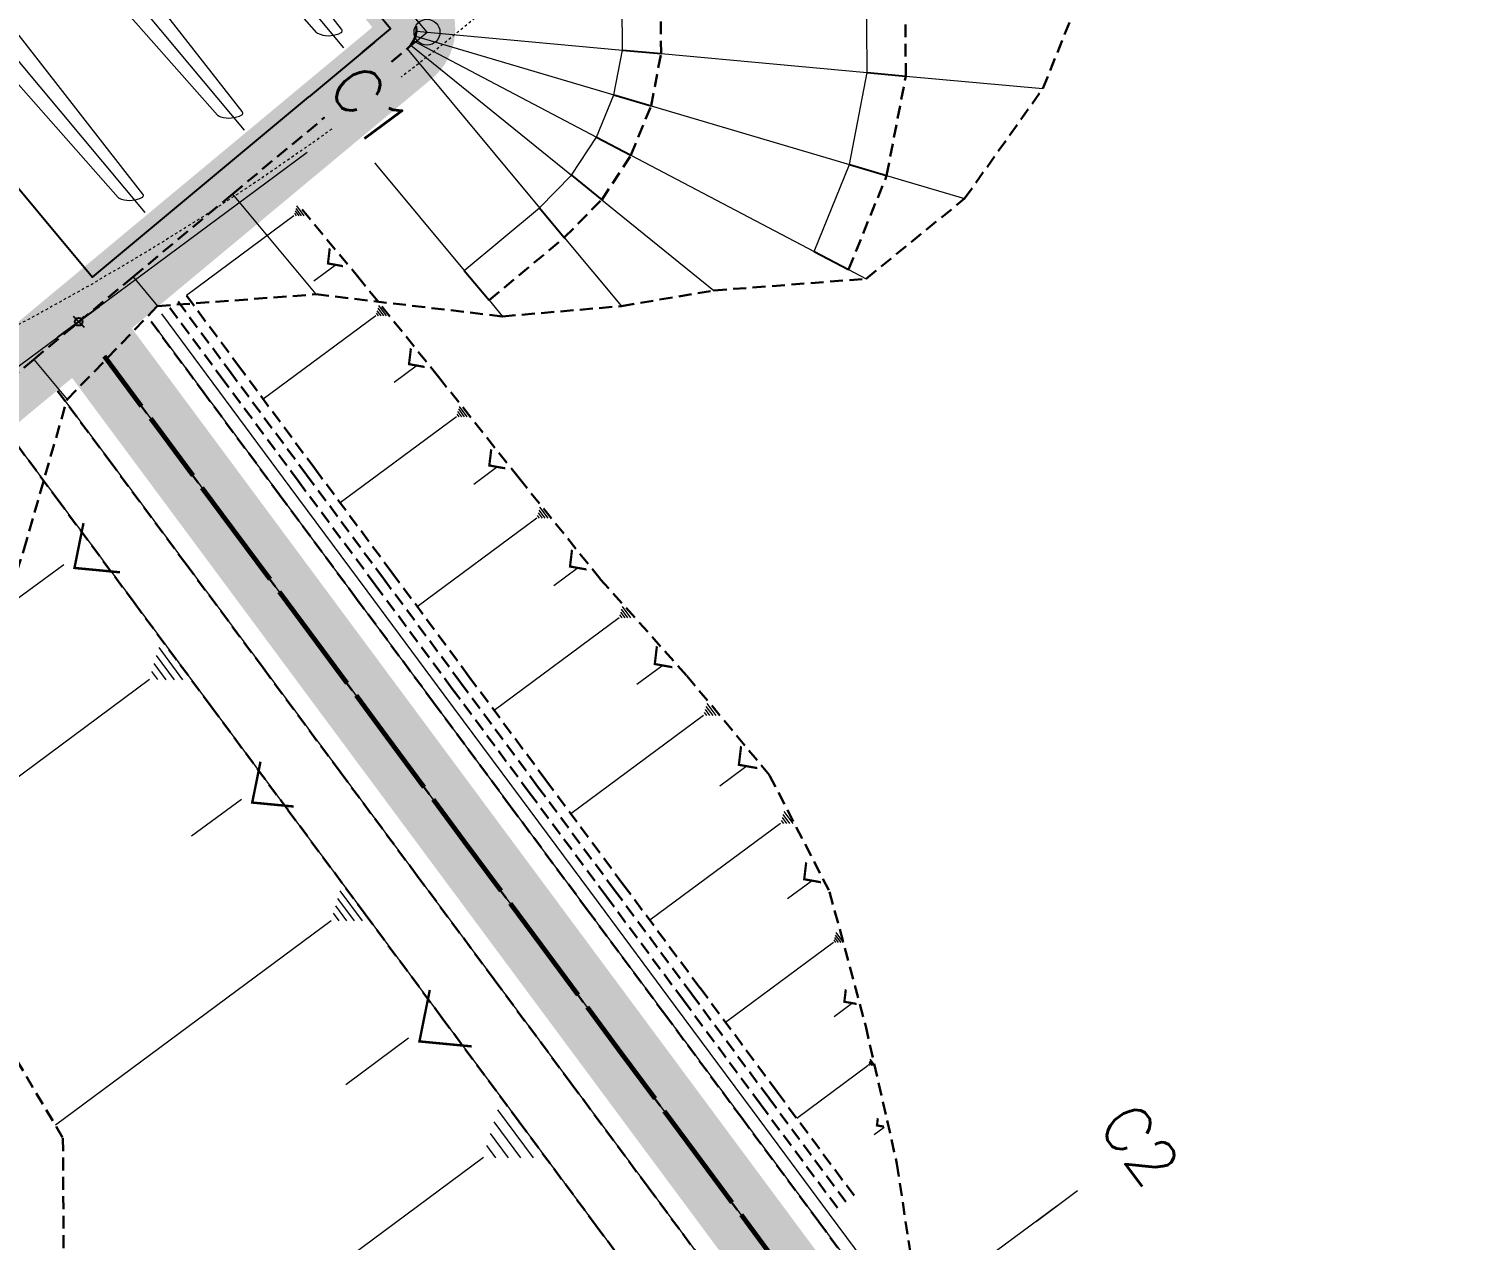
# Model space of a CAD drawing. Header units: metres. Extents: x 544752 to 548977, y 1840603 to 1844608.
# Drawn here: x 546272.9 to 546328.5, y 1843016.8 to 1843063.6 of the extents above; entities that cross this region are included whole.
import ezdxf

# ---------------------------------------------------------------- set-up
doc = ezdxf.new("R2010")
doc.units = ezdxf.units.M
doc.header["$MEASUREMENT"] = 0
for name, pattern in [('ACAD_ISO02W100', [15, 12, -3]), ('Anordnung Grundriss$0$GESTRICHELT', [0.75, 0.5, -0.25]), ('HIDDEN', [0.375, 0.25, -0.125])]:
    doc.linetypes.add(name, pattern=pattern)
doc.layers.add('C-ROAD', color=7, linetype='Continuous')
for name, color, linetype, lineweight in [('C-ROAD-CORR', 5, 'Continuous', 0), ('C-ROAD-LINK', 150, 'Continuous', 0), ('C-ROAD-MARK', 212, 'Continuous', 0), ('C-ROAD-SAMP', 150, 'HIDDEN', 0), ('C-ROAD-SAMP-TEXT', 11, 'Continuous', 0), ('C-ROAD-STAN', 11, 'Continuous', 0), ('C-TOPO-FEAT', 94, 'Continuous', 5), ('Line5', 5, 'Continuous', 13), ('Line7', 7, 'Continuous', 20), ('Đường', 5, 'ACAD_ISO02W100', 5)]:
    doc.layers.add(name, color=color, linetype=linetype, lineweight=lineweight)

# ---------------------------------------------------------------- blocks, each defined once
blk = doc.blocks.new('TB')
at = {"layer": 'Defpoints', "color": 5, "linetype": 'Anordnung Grundriss$0$GESTRICHELT', "lineweight": 5, "ltscale": 0.2}
blk.add_circle((-0.405, 0), 105.728, dxfattribs=at)
blk = doc.blocks.new('STA')
blk.add_circle((0, 0), 0.036)
blk = doc.blocks.new('PI')
h = blk.add_hatch(color=256)
h.dxf.hatch_style = 1
h.paths.add_polyline_path([(0.011, 0, 1), (-0.011, 0, 1)])
at = {"xscale": 0.3048, "yscale": 0.3048, "zscale": 0.3048}
blk.add_blockref('STA', (0, 0), dxfattribs=at)
blk = doc.blocks.new('FREFEWRFERWF')
at = {"layer": 'Line5', "color": 5}
for p, q in [((-1.669, -0.553), (-3.35, 70.468)), ((-12.755, -0.815), (-14.436, 70.206)), ((-7.212, -0.684), (-8.893, 70.337)), ((-14.245, 0.572), (-11.332, 0.641)), ((-8.702, 0.703), (-5.789, 0.772)), ((-3.159, 0.835), (-0.246, 0.904)), ((-3.362, -0.079), (0, 0)), ((-14.448, -0.342), (-11.086, -0.262)), ((-8.905, -0.211), (-5.543, -0.131))]:
    blk.add_line(p, q, dxfattribs=at)
at = {"layer": 'Line5', "color": 5, "flags": 128}
for points in [[(-9.321, 69.218), (-9.265, 69.316), (-9.2, 69.407), (-9.126, 69.491), (-9.043, 69.568), (-8.954, 69.636), (-8.858, 69.695), (-8.756, 69.743), (-8.65, 69.781), (-8.541, 69.809)], [(-8.541, 69.809), (-8.524, 69.811), (-8.507, 69.809), (-8.49, 69.804), (-8.475, 69.796), (-8.461, 69.786), (-8.45, 69.773), (-8.441, 69.758), (-8.435, 69.741), (-8.433, 69.724)], [(-3.778, 69.349), (-3.722, 69.447), (-3.657, 69.538), (-3.583, 69.623), (-3.5, 69.699), (-3.411, 69.767), (-3.315, 69.826), (-3.213, 69.874), (-3.107, 69.913), (-2.998, 69.94)], [(-2.998, 69.94), (-2.981, 69.942), (-2.964, 69.94), (-2.947, 69.935), (-2.932, 69.928), (-2.918, 69.917), (-2.907, 69.904), (-2.898, 69.889), (-2.892, 69.873), (-2.89, 69.855)], [(-2.89, 69.855), (-2.425, 62.1), (-1.997, 54.343), (-1.604, 46.584), (-1.247, 38.824), (-0.926, 31.061), (-0.64, 23.298), (-0.391, 15.533), (-0.178, 7.767), (0, 0)], [(-14.864, 69.087), (-14.808, 69.184), (-14.743, 69.276), (-14.669, 69.36), (-14.586, 69.437), (-14.497, 69.505), (-14.401, 69.563), (-14.299, 69.612), (-14.193, 69.65), (-14.084, 69.678)], [(-14.084, 69.678), (-14.067, 69.679), (-14.05, 69.678), (-14.033, 69.673), (-14.018, 69.665), (-14.004, 69.655), (-13.993, 69.642), (-13.984, 69.627), (-13.978, 69.61), (-13.976, 69.593)], [(-13.976, 69.593), (-13.511, 61.838), (-13.083, 54.081), (-12.69, 46.322), (-12.333, 38.561), (-12.012, 30.799), (-11.726, 23.035), (-11.477, 15.27), (-11.264, 7.505), (-11.086, -0.262)], [(-8.433, 69.724), (-7.968, 61.969), (-7.54, 54.212), (-7.147, 46.453), (-6.79, 38.692), (-6.469, 30.93), (-6.183, 23.167), (-5.934, 15.402), (-5.721, 7.636), (-5.543, -0.131)], [(-3.788, 69.309), (-3.816, 62.714), (-3.866, 56.118), (-3.941, 49.523), (-4.038, 42.928), (-4.159, 36.333), (-4.303, 29.739), (-4.47, 23.145), (-4.66, 16.552), (-4.874, 9.96)], [(-3.788, 69.309), (-3.788, 69.314), (-3.788, 69.318), (-3.787, 69.323), (-3.786, 69.328), (-3.785, 69.332), (-3.784, 69.336), (-3.782, 69.341), (-3.78, 69.345), (-3.778, 69.349)], [(-14.874, 69.047), (-14.902, 62.451), (-14.953, 55.856), (-15.027, 49.26), (-15.124, 42.665), (-15.245, 36.071), (-15.389, 29.476), (-15.556, 22.883), (-15.746, 16.29), (-15.96, 9.697)], [(-14.874, 69.047), (-14.874, 69.052), (-14.874, 69.056), (-14.873, 69.061), (-14.872, 69.065), (-14.871, 69.07), (-14.87, 69.074), (-14.868, 69.078), (-14.866, 69.083), (-14.864, 69.087)], [(-9.331, 69.178), (-9.359, 62.583), (-9.409, 55.987), (-9.484, 49.392), (-9.581, 42.796), (-9.702, 36.202), (-9.846, 29.607), (-10.013, 23.014), (-10.203, 16.421), (-10.417, 9.828)], [(-9.331, 69.178), (-9.331, 69.183), (-9.331, 69.187), (-9.33, 69.192), (-9.329, 69.196), (-9.328, 69.201), (-9.327, 69.205), (-9.325, 69.21), (-9.323, 69.214), (-9.321, 69.218)], [(-10.399, 9.686), (-10.403, 9.701), (-10.407, 9.717), (-10.41, 9.732), (-10.413, 9.748), (-10.415, 9.764), (-10.416, 9.78), (-10.417, 9.796), (-10.417, 9.812), (-10.417, 9.828)], [(-4.856, 9.817), (-4.86, 9.832), (-4.864, 9.848), (-4.867, 9.864), (-4.87, 9.879), (-4.872, 9.895), (-4.873, 9.911), (-4.874, 9.927), (-4.874, 9.944), (-4.874, 9.96)], [(-4.856, 9.817), (-4.515, 8.855), (-4.211, 7.88), (-3.945, 6.895), (-3.716, 5.9), (-3.527, 4.897), (-3.376, 3.888), (-3.264, 2.873), (-3.192, 1.855), (-3.159, 0.835)], [(-4.856, 9.817), (-4.558, 8.742), (-4.292, 7.659), (-4.059, 6.568), (-3.859, 5.47), (-3.693, 4.367), (-3.56, 3.26), (-3.46, 2.149), (-3.394, 1.036), (-3.362, -0.079)], [(-15.942, 9.554), (-15.946, 9.57), (-15.95, 9.585), (-15.953, 9.601), (-15.956, 9.617), (-15.958, 9.633), (-15.959, 9.649), (-15.96, 9.665), (-15.96, 9.681), (-15.96, 9.697)], [(-15.942, 9.554), (-15.601, 8.592), (-15.297, 7.618), (-15.031, 6.633), (-14.803, 5.638), (-14.613, 4.635), (-14.462, 3.625), (-14.351, 2.611), (-14.278, 1.592), (-14.245, 0.572)], [(-15.942, 9.554), (-15.644, 8.48), (-15.378, 7.396), (-15.145, 6.305), (-14.945, 5.208), (-14.779, 4.105), (-14.646, 2.998), (-14.546, 1.887), (-14.48, 0.773), (-14.448, -0.342)], [(-10.399, 9.686), (-10.058, 8.724), (-9.754, 7.749), (-9.488, 6.764), (-9.26, 5.769), (-9.07, 4.766), (-8.919, 3.756), (-8.807, 2.742), (-8.735, 1.724), (-8.702, 0.703)], [(-10.399, 9.686), (-10.101, 8.611), (-9.835, 7.527), (-9.602, 6.437), (-9.402, 5.339), (-9.236, 4.236), (-9.103, 3.129), (-9.003, 2.018), (-8.937, 0.904), (-8.905, -0.211)]]:
    blk.add_lwpolyline(points, dxfattribs=at)
at = {"layer": 'Line7', "color": 7}
for p, q in [((-11.323, 9.735), (-11.323, 9.735)), ((-11.322, 9.735), (-11.323, 9.735)), ((-11.323, 9.735), (-11.322, 9.735)), ((-10.414, 9.756), (-10.414, 9.756)), ((-10.414, 9.756), (-10.414, 9.756)), ((-10.414, 9.756), (-10.414, 9.756)), ((-5.78, 9.866), (-5.78, 9.866)), ((-5.779, 9.866), (-5.78, 9.866)), ((-5.78, 9.866), (-5.779, 9.866)), ((-4.871, 9.887), (-4.871, 9.887)), ((-4.871, 9.887), (-4.871, 9.887)), ((-4.871, 9.887), (-4.871, 9.887)), ((-0.236, 9.997), (-0.236, 9.997)), ((-0.236, 9.997), (-0.236, 9.997)), ((-0.236, 9.997), (-0.236, 9.997)), ((-15.957, 9.625), (-15.957, 9.625)), ((-15.957, 9.625), (-15.957, 9.625)), ((-15.957, 9.625), (-15.957, 9.625))]:
    blk.add_line(p, q, dxfattribs=at)
blk = doc.blocks.new('RFEWF34RF')
blk.add_lwpolyline([(467558.374, 1441381.465), (467628.374, 1441381.465), (467628.374, 1441366.465), (467558.374, 1441366.465)], close=True)
at = {"xscale": 0.9, "yscale": 0.9714285714285716, "zscale": 0.9714285714285716, "rotation": 268.6444939923905}
blk.add_blockref('FREFEWRFERWF', (467559.272, 1441366.935), dxfattribs=at)
blk = doc.blocks.new('fcwdăed')
at = {"xscale": -1, "rotation": 19.89216182940478}
blk.add_blockref('RFEWF34RF', (1396367.36, 242211.386, -3.316), dxfattribs=at)

msp = doc.modelspace()

# ---------------------------------------------------------------- linework, layer by layer
at = {"layer": 'C-ROAD', "color": 3, "linetype": 'Continuous', "lineweight": 13}
msp.add_line((546288.274, 1843063.508), (546287.635, 1843064.277), dxfattribs=at)
at = {"layer": 'C-ROAD', "color": 1, "linetype": 'ACAD_ISO02W100', "lineweight": 60, "ltscale": 0.2}
msp.add_polyline3d([(546275.799, 1843050.978, 570.243), (546277.788, 1843048.295, 570.617), (546280.766, 1843044.278, 571.177), (546283.744, 1843040.262, 571.736), (546286.721, 1843036.245, 572.296), (546289.699, 1843032.229, 572.855), (546292.677, 1843028.212, 573.415), (546295.655, 1843024.196, 573.975), (546298.633, 1843020.179, 574.534), (546301.611, 1843016.163, 575.094)], dxfattribs=at)
at = {"layer": 'C-ROAD-CORR', "color": 160, "linetype": 'Continuous'}
for p, q in [((546287.862, 1843063.546, 570.614), (546295.828, 1843062.817, 578.614)), ((546287.862, 1843063.546, 570.614), (546295.828, 1843062.817, 578.614)), ((546287.862, 1843063.546, 570.614), (546295.828, 1843062.817, 578.614)), ((546287.643, 1843063.008, 570.61), (546293.862, 1843057.976, 578.61)), ((546287.643, 1843063.008, 570.61), (546293.862, 1843057.976, 578.61)), ((546287.643, 1843063.008, 570.61), (546293.862, 1843057.976, 578.61)), ((546287.751, 1843063.172, 570.611), (546294.832, 1843059.449, 578.611)), ((546287.751, 1843063.172, 570.611), (546294.832, 1843059.449, 578.611)), ((546287.751, 1843063.172, 570.611), (546294.832, 1843059.449, 578.611)), ((546287.825, 1843063.353, 570.612), (546295.496, 1843061.084, 578.612)), ((546287.825, 1843063.353, 570.612), (546295.496, 1843061.084, 578.612)), ((546287.825, 1843063.353, 570.612), (546295.496, 1843061.084, 578.612)), ((546287.506, 1843062.868, 570.61), (546292.623, 1843056.719, 578.61)), ((546287.506, 1843062.868, 570.61), (546292.623, 1843056.719, 578.61)), ((546287.506, 1843062.868, 570.61), (546292.623, 1843056.719, 578.61)), ((546295.828, 1843062.817, 578.614), (546297.322, 1843062.68, 578.644)), ((546295.828, 1843062.817, 578.614), (546297.322, 1843062.68, 578.644)), ((546297.322, 1843062.68, 578.644), (546305.289, 1843061.951, 586.644)), ((546297.322, 1843062.68, 578.644), (546305.289, 1843061.951, 586.644)), ((546297.322, 1843062.68, 578.644), (546305.289, 1843061.951, 586.644)), ((546305.289, 1843061.951, 586.644), (546306.783, 1843061.814, 586.674)), ((546305.289, 1843061.951, 586.644), (546306.783, 1843061.814, 586.674)), ((546306.783, 1843061.814, 586.674), (546312.084, 1843061.329, 591.998)), ((546306.783, 1843061.814, 586.674), (546312.084, 1843061.329, 591.998)), ((546306.783, 1843061.814, 586.674), (546312.084, 1843061.329, 591.998)), ((546306.783, 1843061.814, 586.674), (546312.084, 1843061.329, 591.998)), ((546295.496, 1843061.084, 578.612), (546296.935, 1843060.658, 578.642)), ((546295.496, 1843061.084, 578.612), (546296.935, 1843060.658, 578.642)), ((546296.935, 1843060.658, 578.642), (546304.606, 1843058.389, 586.642)), ((546296.935, 1843060.658, 578.642), (546304.606, 1843058.389, 586.642)), ((546296.935, 1843060.658, 578.642), (546304.606, 1843058.389, 586.642)), ((546284.598, 1843060.448, 570.61), (546289.716, 1843054.299, 578.61)), ((546284.598, 1843060.448, 570.61), (546289.716, 1843054.299, 578.61)), ((546284.598, 1843060.448, 570.61), (546289.716, 1843054.299, 578.61)), ((546294.832, 1843059.449, 578.611), (546296.16, 1843058.751, 578.641)), ((546294.832, 1843059.449, 578.611), (546296.16, 1843058.751, 578.641)), ((546296.16, 1843058.751, 578.641), (546303.241, 1843055.029, 586.641)), ((546296.16, 1843058.751, 578.641), (546303.241, 1843055.029, 586.641)), ((546296.16, 1843058.751, 578.641), (546303.241, 1843055.029, 586.641)), ((546293.862, 1843057.976, 578.61), (546295.028, 1843057.032, 578.64)), ((546293.862, 1843057.976, 578.61), (546295.028, 1843057.032, 578.64)), ((546304.606, 1843058.389, 586.642), (546306.044, 1843057.963, 586.672)), ((546304.606, 1843058.389, 586.642), (546306.044, 1843057.963, 586.672)), ((546306.044, 1843057.963, 586.672), (546309.054, 1843057.073, 589.811)), ((546306.044, 1843057.963, 586.672), (546309.054, 1843057.073, 589.811)), ((546306.044, 1843057.963, 586.672), (546309.054, 1843057.073, 589.811)), ((546306.044, 1843057.963, 586.672), (546309.054, 1843057.073, 589.811)), ((546280.755, 1843057.25, 570.61), (546283.982, 1843053.373, 575.654)), ((546280.755, 1843057.25, 570.61), (546283.982, 1843053.373, 575.654)), ((546280.755, 1843057.25, 570.61), (546283.982, 1843053.373, 575.654)), ((546280.755, 1843057.25, 570.61), (546283.982, 1843053.373, 575.654)), ((546283.525, 1843056.412, 576.099), (546283.244, 1843056.792, 576.099)), ((546295.028, 1843057.032, 578.64), (546299.368, 1843053.521, 584.222)), ((546295.028, 1843057.032, 578.64), (546299.368, 1843053.521, 584.222)), ((546295.028, 1843057.032, 578.64), (546299.368, 1843053.521, 584.222)), ((546295.028, 1843057.032, 578.64), (546299.368, 1843053.521, 584.222)), ((546283.131, 1843056.414, 575.784), (546278.972, 1843053.331, 570.606)), ((546283.23, 1843056.414, 575.863), (546283.159, 1843056.509, 575.863)), ((546283.328, 1843056.413, 575.942), (546283.187, 1843056.603, 575.942)), ((546283.427, 1843056.413, 576.02), (546283.216, 1843056.698, 576.02)), ((546292.623, 1843056.719, 578.61), (546293.583, 1843055.567, 578.64)), ((546292.623, 1843056.719, 578.61), (546293.583, 1843055.567, 578.64)), ((546293.583, 1843055.567, 578.64), (546295.789, 1843052.916, 582.089)), ((546293.583, 1843055.567, 578.64), (546295.789, 1843052.916, 582.089)), ((546293.583, 1843055.567, 578.64), (546295.789, 1843052.916, 582.089)), ((546293.583, 1843055.567, 578.64), (546295.789, 1843052.916, 582.089)), ((546303.241, 1843055.029, 586.641), (546304.569, 1843054.331, 586.671)), ((546303.241, 1843055.029, 586.641), (546304.569, 1843054.331, 586.671)), ((546276.912, 1843054.051, 570.61), (546277.856, 1843052.917, 572.085)), ((546276.912, 1843054.051, 570.61), (546277.856, 1843052.917, 572.085)), ((546276.912, 1843054.051, 570.61), (546277.856, 1843052.917, 572.085)), ((546276.912, 1843054.051, 570.61), (546277.856, 1843052.917, 572.085)), ((546284.721, 1843054.485, 576.191), (546283.898, 1843053.876, 575.167)), ((546289.716, 1843054.299, 578.61), (546290.675, 1843053.146, 578.64)), ((546289.716, 1843054.299, 578.61), (546290.675, 1843053.146, 578.64)), ((546304.569, 1843054.331, 586.671), (546305.251, 1843053.973, 587.441)), ((546304.569, 1843054.331, 586.671), (546305.251, 1843053.973, 587.441)), ((546304.569, 1843054.331, 586.671), (546305.251, 1843053.973, 587.441)), ((546304.569, 1843054.331, 586.671), (546305.251, 1843053.973, 587.441)), ((546286.704, 1843052.539, 576.905), (546286.409, 1843052.936, 576.905)), ((546290.675, 1843053.146, 578.64), (546291.199, 1843052.517, 579.459)), ((546290.675, 1843053.146, 578.64), (546291.199, 1843052.517, 579.459)), ((546290.675, 1843053.146, 578.64), (546291.199, 1843052.517, 579.459)), ((546290.675, 1843053.146, 578.64), (546291.199, 1843052.517, 579.459)), ((546286.292, 1843052.541, 576.575), (546281.946, 1843049.319, 571.165)), ((546286.395, 1843052.541, 576.658), (546286.321, 1843052.64, 576.658)), ((546286.498, 1843052.54, 576.74), (546286.351, 1843052.739, 576.74)), ((546286.601, 1843052.54, 576.822), (546286.38, 1843052.837, 576.822)), ((546273.069, 1843050.853, 570.61), (546274.36, 1843049.302, 569.265)), ((546273.069, 1843050.853, 570.61), (546274.36, 1843049.302, 569.265)), ((546273.069, 1843050.853, 570.61), (546274.36, 1843049.302, 569.265)), ((546273.069, 1843050.853, 570.61), (546274.36, 1843049.302, 569.265)), ((546287.854, 1843050.59, 576.947), (546287.001, 1843049.958, 575.886)), ((546289.833, 1843048.63, 577.649), (546289.53, 1843049.039, 577.649)), ((546289.408, 1843048.632, 577.309), (546284.921, 1843045.306, 571.724)), ((546289.515, 1843048.631, 577.394), (546289.439, 1843048.734, 577.394)), ((546289.621, 1843048.631, 577.479), (546289.469, 1843048.836, 577.479)), ((546289.727, 1843048.63, 577.564), (546289.499, 1843048.938, 577.564)), ((546290.959, 1843046.671, 577.666), (546290.081, 1843046.02, 576.574)), ((546292.954, 1843044.714, 578.383), (546292.641, 1843045.135, 578.383)), ((546292.516, 1843044.716, 578.033), (546287.897, 1843041.292, 572.283)), ((546292.626, 1843044.715, 578.121), (546292.548, 1843044.821, 578.121)), ((546292.735, 1843044.715, 578.208), (546292.579, 1843044.926, 578.208)), ((546292.845, 1843044.714, 578.296), (546292.61, 1843045.031, 578.296)), ((546274.229, 1843042.914, 570.27), (546272.113, 1843041.345, 568.514)), ((546294.078, 1843042.764, 578.405), (546293.173, 1843042.093, 577.278)), ((546296.159, 1843040.862, 579.222), (546295.831, 1843041.303, 579.222)), ((546295.701, 1843040.865, 578.856), (546290.869, 1843037.283, 572.842)), ((546295.815, 1843040.864, 578.948), (546295.734, 1843040.974, 578.948)), ((546295.93, 1843040.863, 579.039), (546295.766, 1843041.084, 579.039)), ((546296.044, 1843040.863, 579.131), (546295.799, 1843041.194, 579.131)), ((546278.84, 1843038.464, 571.594), (546277.915, 1843039.713, 571.594)), ((546278.193, 1843038.468, 571.248), (546277.73, 1843039.092, 571.248)), ((546278.517, 1843038.466, 571.421), (546277.822, 1843039.403, 571.421)), ((546297.355, 1843038.992, 579.348), (546296.39, 1843038.277, 578.147)), ((546277.545, 1843038.472, 570.903), (546266.078, 1843029.97, 561.387)), ((546277.869, 1843038.47, 571.076), (546277.637, 1843038.782, 571.076)), ((546299.332, 1843037.081, 580.077), (546299.071, 1843037.432, 580.077)), ((546299.453, 1843037.08, 580.174), (546299.106, 1843037.549, 580.174)), ((546298.967, 1843037.083, 579.786), (546293.837, 1843033.28, 573.399)), ((546299.089, 1843037.083, 579.883), (546299.002, 1843037.2, 579.883)), ((546299.21, 1843037.082, 579.98), (546299.037, 1843037.316, 579.98)), ((546300.606, 1843035.095, 580.206), (546299.596, 1843034.346, 578.948)), ((546281.102, 1843033.84, 571.622), (546279.175, 1843032.412, 570.023)), ((546301.946, 1843032.91, 580.266), (546296.89, 1843029.162, 573.973)), ((546302.065, 1843032.91, 580.362), (546301.98, 1843033.025, 580.362)), ((546302.185, 1843032.909, 580.458), (546302.014, 1843033.14, 580.458)), ((546302.305, 1843032.908, 580.554), (546302.048, 1843033.255, 580.554)), ((546302.424, 1843032.908, 580.65), (546302.082, 1843033.369, 580.65)), ((546303.131, 1843030.67, 580.165), (546302.215, 1843029.99, 579.024)), ((546285.777, 1843029.138, 572.913), (546284.916, 1843030.3, 572.913)), ((546285.175, 1843029.142, 572.591), (546284.744, 1843029.723, 572.591)), ((546285.476, 1843029.14, 572.752), (546284.83, 1843030.011, 572.752)), ((546284.572, 1843029.145, 572.27), (546273.906, 1843021.237, 563.418)), ((546284.873, 1843029.143, 572.431), (546284.658, 1843029.434, 572.431)), ((546304.181, 1843028.306, 579.87), (546304.04, 1843028.497, 579.87)), ((546304.28, 1843028.306, 579.949), (546304.068, 1843028.591, 579.949)), ((546304.379, 1843028.305, 580.028), (546304.097, 1843028.686, 580.028)), ((546303.984, 1843028.307, 579.712), (546299.815, 1843025.217, 574.523)), ((546304.083, 1843028.307, 579.791), (546304.012, 1843028.402, 579.791)), ((546304.684, 1843025.932, 579.12), (546304.012, 1843025.433, 578.283)), ((546287.565, 1843024.603, 572.677), (546285.14, 1843022.805, 570.664)), ((546305.334, 1843023.545, 578.478), (546302.573, 1843021.497, 575.041)), ((546305.399, 1843023.544, 578.531), (546305.353, 1843023.607, 578.531)), ((546305.465, 1843023.544, 578.583), (546305.371, 1843023.67, 578.583)), ((546305.53, 1843023.544, 578.635), (546305.39, 1843023.733, 578.635)), ((546305.595, 1843023.543, 578.688), (546305.409, 1843023.795, 578.688)), ((546292.39, 1843019.974, 574.031), (546291.007, 1843021.839, 574.031)), ((546291.906, 1843019.976, 573.773), (546290.869, 1843021.375, 573.773)), ((546291.423, 1843019.979, 573.515), (546290.731, 1843020.912, 573.515)), ((546305.945, 1843021.149, 577.798), (546305.557, 1843020.862, 577.316)), ((546290.939, 1843019.982, 573.257), (546290.593, 1843020.448, 573.257)), ((546290.455, 1843019.984, 572.999), (546273.329, 1843007.287, 558.786))]:
    msp.add_line(p, q, dxfattribs=at)
at = {"layer": 'C-ROAD-CORR', "color": 5, "linetype": 'Anordnung Grundriss$0$GESTRICHELT', "lineweight": 30, "extrusion": (-0.568024, -0.421129, 0.707107), "const_width": 0.1}
for points, elevation in [([(-1155189.846, 1086873.425), (-1155189.417, 1086872.854), (-1155188.989, 1086873.425)], -1086057.997), ([(-1155184.866, 1086874.121), (-1155184.422, 1086873.528), (-1155183.978, 1086874.121)], -1086057.602), ([(-1155179.882, 1086874.759), (-1155179.425, 1086874.15), (-1155178.968, 1086874.759)], -1086057.206), ([(-1155174.9, 1086875.428), (-1155174.429, 1086874.799), (-1155173.957, 1086875.428)], -1086056.811), ([(-1155169.949, 1086876.409), (-1155169.447, 1086875.739), (-1155168.944, 1086876.409)], -1086056.417), ([(-1155164.906, 1086877.252), (-1155164.38, 1086876.55), (-1155163.854, 1086877.252)], -1086056.016), ([(-1155159.798, 1086876.728), (-1155159.321, 1086876.092), (-1155158.844, 1086876.728)], -1086055.616), ([(-1155154.941, 1086874.707), (-1155154.591, 1086874.24), (-1155154.241, 1086874.707)], -1086055.241), ([(-1155150.199, 1086872.277), (-1155149.997, 1086872.008), (-1155149.795, 1086872.277)], -1086054.878)]:
    msp.add_lwpolyline(points, dxfattribs=dict(at, elevation=elevation))
at = {"layer": 'C-ROAD-CORR', "color": 5, "linetype": 'Anordnung Grundriss$0$GESTRICHELT', "lineweight": 30, "extrusion": (-0.445594, -0.33036, 0.83205), "const_width": 0.1}
for points, elevation in [([(-1155187.555, 1278745.563), (-1155186.37, 1278743.984), (-1155185.186, 1278745.563)], -851810.609), ([(-1155176.067, 1278746.269), (-1155174.988, 1278744.831), (-1155173.91, 1278746.269)], -851809.55), ([(-1155165.076, 1278746.969), (-1155163.718, 1278745.159), (-1155162.361, 1278746.969)], -851808.5)]:
    msp.add_lwpolyline(points, dxfattribs=dict(at, elevation=elevation))
at = {"layer": 'C-ROAD-CORR', "color": 92, "linetype": 'Anordnung Grundriss$0$GESTRICHELT', "lineweight": 30}
for points in [[(546242.303, 1843067.156, 571.093), (546245.502, 1843063.313, 571.018), (546248.701, 1843059.47, 570.943), (546251.899, 1843055.627, 570.868), (546255.098, 1843051.784, 570.793), (546258.296, 1843047.941, 570.718), (546261.495, 1843044.098, 570.643), (546262.27, 1843043.166, 570.625), (546262.393, 1843043.042, 570.622), (546262.535, 1843042.942, 570.62), (546262.693, 1843042.868, 570.617), (546262.861, 1843042.822, 570.615), (546262.948, 1843042.81, 570.614), (546263.035, 1843042.806, 570.613), (546263.209, 1843042.82, 570.612), (546263.377, 1843042.865, 570.611), (546263.535, 1843042.938, 570.61), (546263.679, 1843043.037, 570.61), (546265.383, 1843044.456, 570.61), (546268.159, 1843046.766, 570.61), (546269.226, 1843047.654, 570.61), (546273.069, 1843050.853, 570.61)], [(546225.443, 1843066.134, 562.168), (546228.434, 1843062.118, 561.913), (546231.112, 1843057.842, 561.387), (546230.971, 1843051.219, 559.445), (546233.468, 1843046.792, 558.761), (546236.197, 1843042.559, 558.279), (546238.226, 1843037.742, 557.189), (546239.459, 1843032.263, 555.409), (546240.653, 1843026.752, 553.596), (546240.973, 1843025.44, 553.182), (546243.793, 1843021.056, 552.453), (546249.142, 1843019.958, 553.916), (546254.447, 1843020.492, 555.75), (546259.12, 1843022.092, 557.602), (546261.14, 1843023.064, 558.425), (546262.96, 1843024.179, 559.225), (546265.661, 1843028.579, 560.978), (546267.635, 1843031.02, 562.22), (546268.994, 1843033.395, 563.281), (546269.902, 1843035.559, 564.124), (546270.792, 1843037.957, 564.973), (546272.178, 1843041.937, 566.421), (546272.687, 1843043.495, 567.002), (546274.36, 1843049.302, 569.265)], [(546278.65, 1843053.092, 570.206), (546280.64, 1843050.409, 570.58), (546283.618, 1843046.392, 571.139), (546286.595, 1843042.376, 571.699), (546289.573, 1843038.359, 572.258), (546292.551, 1843034.343, 572.818), (546295.529, 1843030.326, 573.378), (546298.507, 1843026.31, 573.937), (546301.485, 1843022.293, 574.497), (546304.462, 1843018.277, 575.056)], [(546278.329, 1843052.854, 570.206), (546280.318, 1843050.171, 570.58), (546283.296, 1843046.154, 571.139), (546286.274, 1843042.138, 571.699), (546289.252, 1843038.121, 572.258), (546292.23, 1843034.105, 572.818), (546295.208, 1843030.088, 573.378), (546298.185, 1843026.072, 573.937), (546301.163, 1843022.055, 574.497), (546304.141, 1843018.039, 575.056)]]:
    msp.add_polyline3d(points, dxfattribs=at)
at = {"layer": 'C-ROAD-CORR', "color": 11, "linetype": 'Anordnung Grundriss$0$GESTRICHELT', "lineweight": 30}
for points in [[(546272.687, 1843043.495, 567.002), (546274.36, 1843049.302, 569.265), (546277.856, 1843052.917, 572.085), (546283.982, 1843053.373, 575.654), (546291.199, 1843052.517, 579.459), (546295.789, 1843052.916, 582.089), (546299.368, 1843053.521, 584.222), (546305.251, 1843053.973, 587.441), (546309.054, 1843057.073, 589.811), (546312.084, 1843061.329, 591.998), (546314.168, 1843066.516, 594.13)], [(546304.569, 1843054.331, 586.671), (546306.044, 1843057.963, 586.672), (546306.783, 1843061.814, 586.674), (546306.756, 1843065.734, 586.677)], [(546290.675, 1843053.146, 578.64), (546293.583, 1843055.567, 578.64), (546295.028, 1843057.032, 578.64), (546296.16, 1843058.751, 578.641), (546296.935, 1843060.658, 578.642), (546297.322, 1843062.68, 578.644), (546297.308, 1843064.738, 578.647)], [(546269.226, 1843047.654, 570.61), (546273.069, 1843050.853, 570.61), (546276.912, 1843054.051, 570.61), (546280.755, 1843057.25, 570.61), (546284.598, 1843060.448, 570.61), (546287.506, 1843062.868, 570.61), (546287.643, 1843063.008, 570.61), (546287.751, 1843063.172, 570.611), (546287.825, 1843063.353, 570.612), (546287.862, 1843063.546, 570.614), (546287.86, 1843063.742, 570.617)], [(546283.448, 1843056.649, 576.178), (546285.585, 1843054.075, 576.736), (546288.723, 1843050.178, 577.495), (546291.835, 1843046.26, 578.221), (546294.972, 1843042.362, 578.979), (546298.321, 1843038.621, 580.001), (546301.521, 1843034.769, 580.836), (546303.839, 1843030.263, 580.576), (546305.233, 1843025.072, 579.162), (546306.442, 1843019.745, 577.521), (546307.28, 1843014.142, 575.615)], [(546271.638, 1843025.062, 563.227), (546274.201, 1843020.738, 563.443), (546274.235, 1843014.539, 561.559), (546273.461, 1843007.741, 559.005), (546271.152, 1842999.805, 555.177)]]:
    msp.add_polyline3d(points, dxfattribs=at)
at = {"layer": 'C-ROAD-CORR', "color": 1, "linetype": 'Anordnung Grundriss$0$GESTRICHELT', "lineweight": 30}
for points in [[(546277.856, 1843052.917, 572.085), (546283.982, 1843053.373, 575.654), (546291.199, 1843052.517, 579.459), (546295.789, 1843052.916, 582.089), (546299.368, 1843053.521, 584.222), (546305.251, 1843053.973, 587.441), (546309.054, 1843057.073, 589.811), (546312.084, 1843061.329, 591.998), (546314.168, 1843066.516, 594.13)], [(546276.912, 1843054.051, 570.61), (546280.755, 1843057.25, 570.61), (546284.598, 1843060.448, 570.61), (546287.506, 1843062.868, 570.61), (546287.643, 1843063.008, 570.61), (546287.751, 1843063.172, 570.611), (546287.825, 1843063.353, 570.612), (546287.862, 1843063.546, 570.614), (546287.86, 1843063.742, 570.617)], [(546283.448, 1843056.649, 576.178), (546285.585, 1843054.075, 576.736), (546288.723, 1843050.178, 577.495), (546291.835, 1843046.26, 578.221), (546294.972, 1843042.362, 578.979), (546298.321, 1843038.621, 580.001), (546301.521, 1843034.769, 580.836), (546303.839, 1843030.263, 580.576), (546305.233, 1843025.072, 579.162), (546306.442, 1843019.745, 577.521)], [(546278.972, 1843053.331, 570.606), (546280.961, 1843050.647, 570.98), (546283.939, 1843046.631, 571.539), (546286.917, 1843042.614, 572.099), (546289.895, 1843038.598, 572.658), (546292.872, 1843034.581, 573.218), (546295.85, 1843030.565, 573.778), (546298.828, 1843026.548, 574.337), (546301.806, 1843022.532, 574.897), (546304.784, 1843018.515, 575.456)]]:
    msp.add_polyline3d(points, dxfattribs=at)
at = {"layer": 'C-ROAD-CORR', "color": 5, "linetype": 'Anordnung Grundriss$0$GESTRICHELT', "lineweight": 30}
for points in [[(546277.606, 1843052.318, 570.626), (546279.595, 1843049.635, 571), (546282.573, 1843045.618, 571.559), (546285.551, 1843041.602, 572.119), (546288.529, 1843037.585, 572.678), (546291.507, 1843033.569, 573.238), (546294.485, 1843029.552, 573.798), (546297.462, 1843025.536, 574.357), (546300.44, 1843021.519, 574.917), (546303.418, 1843017.503, 575.476), (546306.396, 1843013.486, 576.036)], [(546273.991, 1843049.638, 570.626), (546275.981, 1843046.955, 571), (546278.958, 1843042.938, 571.559), (546281.936, 1843038.922, 572.119), (546284.914, 1843034.905, 572.678), (546287.892, 1843030.889, 573.238), (546290.87, 1843026.872, 573.798), (546293.848, 1843022.856, 574.357), (546296.825, 1843018.839, 574.917), (546299.803, 1843014.822, 575.476)]]:
    msp.add_polyline3d(points, dxfattribs=at)
at = {"layer": 'C-ROAD-CORR', "color": 160, "linetype": 'Anordnung Grundriss$0$GESTRICHELT', "lineweight": 30}
for points in [[(546277.606, 1843052.318, 570.476), (546279.595, 1843049.635, 570.85), (546282.573, 1843045.618, 571.409), (546285.551, 1843041.602, 571.969), (546288.529, 1843037.585, 572.528), (546291.507, 1843033.569, 573.088), (546294.485, 1843029.552, 573.648), (546297.462, 1843025.536, 574.207), (546300.44, 1843021.519, 574.767), (546303.418, 1843017.503, 575.326), (546306.396, 1843013.486, 575.886)], [(546273.991, 1843049.638, 570.476), (546275.981, 1843046.955, 570.85), (546278.958, 1843042.938, 571.409), (546281.936, 1843038.922, 571.969), (546284.914, 1843034.905, 572.528), (546287.892, 1843030.889, 573.088), (546290.87, 1843026.872, 573.648), (546293.848, 1843022.856, 574.207), (546296.825, 1843018.839, 574.767), (546299.803, 1843014.822, 575.326)]]:
    msp.add_polyline3d(points, dxfattribs=at)
at = {"layer": 'C-ROAD-CORR', "color": 150, "linetype": 'Anordnung Grundriss$0$GESTRICHELT', "lineweight": 30}
msp.add_polyline3d([(546275.799, 1843050.978, 570.693), (546277.788, 1843048.295, 571.067), (546280.766, 1843044.278, 571.627), (546283.744, 1843040.262, 572.186), (546286.721, 1843036.245, 572.746), (546289.699, 1843032.229, 573.305), (546292.677, 1843028.212, 573.865), (546295.655, 1843024.196, 574.425), (546298.633, 1843020.179, 574.984), (546301.611, 1843016.163, 575.544)], dxfattribs=at)
msp.add_polyline3d([(546275.799, 1843050.978, 570.693), (546277.788, 1843048.295, 571.067), (546280.766, 1843044.278, 571.627), (546283.744, 1843040.262, 572.186), (546286.721, 1843036.245, 572.746), (546289.699, 1843032.229, 573.305), (546292.677, 1843028.212, 573.865), (546295.655, 1843024.196, 574.425), (546298.633, 1843020.179, 574.984), (546301.611, 1843016.163, 575.544)], dxfattribs=at)
at = {"layer": 'C-ROAD-LINK', "color": 83, "linetype": 'Continuous', "lineweight": -3}
for p, q in [((546295.828, 1843062.817, 578.614), (546297.322, 1843062.68, 578.644)), ((546305.289, 1843061.951, 586.644), (546306.783, 1843061.814, 586.674)), ((546295.496, 1843061.084, 578.612), (546296.935, 1843060.658, 578.642)), ((546294.832, 1843059.449, 578.611), (546296.16, 1843058.751, 578.641)), ((546293.862, 1843057.976, 578.61), (546295.028, 1843057.032, 578.64)), ((546304.606, 1843058.389, 586.642), (546306.044, 1843057.963, 586.672)), ((546292.623, 1843056.719, 578.61), (546293.583, 1843055.567, 578.64)), ((546303.241, 1843055.029, 586.641), (546304.569, 1843054.331, 586.671)), ((546289.716, 1843054.299, 578.61), (546290.675, 1843053.146, 578.64))]:
    msp.add_line(p, q, dxfattribs=at)
at = {"layer": 'C-ROAD-MARK', "color": 212, "linetype": 'Continuous', "lineweight": -3}
for p, q in [((546274.598, 1843052.099), (546275.022, 1843052.523)), ((546274.598, 1843052.523), (546275.022, 1843052.099))]:
    msp.add_line(p, q, dxfattribs=at)
msp.add_circle((546274.81, 1843052.311), 0.15, dxfattribs=at)
at = {"layer": 'C-ROAD-SAMP', "color": 1, "linetype": 'Continuous', "lineweight": 13}
for points in [[(546282.843, 1843058.267), (546274.81, 1843052.311), (546266.777, 1843046.356)], [(546312.621, 1843018.102), (546304.588, 1843012.146), (546296.555, 1843006.19)]]:
    msp.add_lwpolyline(points, dxfattribs=at)
at = {"layer": 'C-ROAD-SAMP-TEXT', "color": 1, "linetype": 'Continuous', "lineweight": -3}
msp.add_line((546274.007, 1843051.716), (546275.613, 1843052.907), dxfattribs=at)
at = {"layer": 'C-TOPO-FEAT', "color": 94, "linetype": 'Continuous', "lineweight": 0, "ltscale": 2}
for points in [[(546303.241, 1843055.029, 586.641), (546304.606, 1843058.389, 586.642), (546305.289, 1843061.951, 586.644), (546305.264, 1843065.577, 586.647)], [(546289.716, 1843054.299, 578.61), (546292.623, 1843056.719, 578.61), (546293.862, 1843057.976, 578.61), (546294.832, 1843059.449, 578.611), (546295.496, 1843061.084, 578.612), (546295.828, 1843062.817, 578.614), (546295.816, 1843064.581, 578.617)], [(546278.008, 1843052.616, 570.606), (546279.997, 1843049.933, 570.98), (546282.975, 1843045.916, 571.539), (546285.953, 1843041.9, 572.099), (546288.931, 1843037.883, 572.658), (546291.908, 1843033.866, 573.218), (546294.886, 1843029.85, 573.778), (546297.864, 1843025.833, 574.337), (546300.842, 1843021.817, 574.897), (546303.82, 1843017.8, 575.456), (546306.798, 1843013.784, 576.016)], [(546277.606, 1843052.318, 570.176), (546279.595, 1843049.635, 570.55), (546282.573, 1843045.618, 571.109), (546285.551, 1843041.602, 571.669), (546288.529, 1843037.585, 572.228), (546291.507, 1843033.569, 572.788), (546294.485, 1843029.552, 573.348), (546297.462, 1843025.536, 573.907), (546300.44, 1843021.519, 574.467), (546303.418, 1843017.503, 575.026), (546306.396, 1843013.486, 575.586)], [(546275.799, 1843050.978, 570.543), (546277.788, 1843048.295, 570.917), (546280.766, 1843044.278, 571.477), (546283.744, 1843040.262, 572.036), (546286.721, 1843036.245, 572.596), (546289.699, 1843032.229, 573.155), (546292.677, 1843028.212, 573.715), (546295.655, 1843024.196, 574.275), (546298.633, 1843020.179, 574.834), (546301.611, 1843016.163, 575.394)], [(546275.799, 1843050.978, 570.543), (546277.788, 1843048.295, 570.917), (546280.766, 1843044.278, 571.477), (546283.744, 1843040.262, 572.036), (546286.721, 1843036.245, 572.596), (546289.699, 1843032.229, 573.155), (546292.677, 1843028.212, 573.715), (546295.655, 1843024.196, 574.275), (546298.633, 1843020.179, 574.834), (546301.611, 1843016.163, 575.394)], [(546275.799, 1843050.978, 570.243), (546277.788, 1843048.295, 570.617), (546280.766, 1843044.278, 571.177), (546283.744, 1843040.262, 571.736), (546286.721, 1843036.245, 572.296), (546289.699, 1843032.229, 572.855), (546292.677, 1843028.212, 573.415), (546295.655, 1843024.196, 573.975), (546298.633, 1843020.179, 574.534), (546301.611, 1843016.163, 575.094)], [(546273.991, 1843049.638, 570.176), (546275.981, 1843046.955, 570.55), (546278.958, 1843042.938, 571.109), (546281.936, 1843038.922, 571.669), (546284.914, 1843034.905, 572.228), (546287.892, 1843030.889, 572.788), (546290.87, 1843026.872, 573.348), (546293.848, 1843022.856, 573.907), (546296.825, 1843018.839, 574.467), (546299.803, 1843014.822, 575.026)], [(546271.983, 1843048.149, 570.526), (546273.972, 1843045.466, 570.9), (546276.95, 1843041.449, 571.459), (546279.928, 1843037.433, 572.019), (546282.906, 1843033.416, 572.578), (546285.884, 1843029.4, 573.138), (546288.861, 1843025.383, 573.698), (546291.839, 1843021.367, 574.257), (546294.817, 1843017.35, 574.817), (546297.795, 1843013.334, 575.376)]]:
    msp.add_polyline3d(points, dxfattribs=at)

# ---------------------------------------------------------------- block references
at = {"layer": 'Đường', "rotation": 154.9640115621355}
msp.add_blockref('TB', (546222.356, 1843145.676), dxfattribs=at)

# ---------------------------------------------------------------- next in the draw order: texts
at = {"layer": 'C-ROAD-SAMP-TEXT', "color": 1, "linetype": 'Continuous', "lineweight": 13, "char_height": 1.8, "attachment_point": 5, "rotation": 306.553, "bg_fill": 3, "box_fill_scale": 1.416667, "bg_fill_color": 256, "bg_fill_true_color": 13158600, "bg_fill_transparency": 0}
for s, insert, width in [('{\\Fsimplex.shx|c0;C1}', (546286.056, 1843060.649), 2.25086), ('{\\Fsimplex.shx|c0;C2}', (546315.835, 1843020.484), 3.03)]:
    msp.add_mtext(s, dxfattribs=dict(at, insert=insert, width=width))

# ---------------------------------------------------------------- next in the draw order: linework, layer by layer
at = {"layer": 'C-ROAD', "color": 3, "linetype": 'Continuous', "lineweight": 13}
msp.add_line((546287.506, 1843062.868), (546288.274, 1843063.508), dxfattribs=at)
at = {"layer": 'C-ROAD', "color": 1, "linetype": 'ACAD_ISO02W100', "lineweight": 60, "ltscale": 0.1, "const_width": 3, "flags": 128}
for points in [[(546287.635, 1843064.277), (546253.516, 1843105.27)], [(546263.679, 1843043.037), (546287.506, 1843062.868)], [(546274.81, 1843052.311), (546318.903, 1842992.838)]]:
    msp.add_lwpolyline(points, dxfattribs=at)
at = {"layer": 'C-ROAD', "color": 1, "linetype": 'ACAD_ISO02W100', "lineweight": -3, "ltscale": 0.1, "const_width": 3, "flags": 128}
msp.add_lwpolyline([(546287.506, 1843062.868, 0.414211), (546287.635, 1843064.277)], format="xyb", dxfattribs=at)
at = {"layer": 'C-ROAD-CORR', "color": 11, "linetype": 'Anordnung Grundriss$0$GESTRICHELT', "lineweight": 30}
msp.add_polyline3d([(546271.983, 1843048.149, 570.526), (546273.972, 1843045.466, 570.9), (546276.95, 1843041.449, 571.459), (546279.928, 1843037.433, 572.019), (546282.906, 1843033.416, 572.578), (546285.884, 1843029.4, 573.138), (546288.861, 1843025.383, 573.698), (546291.839, 1843021.367, 574.257), (546294.817, 1843017.35, 574.817), (546297.795, 1843013.334, 575.376), (546300.773, 1843009.317, 575.936), (546303.751, 1843005.301, 576.495), (546306.728, 1843001.284, 577.055), (546309.706, 1842997.267, 577.615), (546312.684, 1842993.251, 578.174), (546315.088, 1842990.009, 578.626), (546315.71, 1842989.182, 578.734), (546319.132, 1842985.049, 579.293)], dxfattribs=at)
at = {"layer": 'C-ROAD-CORR', "color": 92, "linetype": 'Anordnung Grundriss$0$GESTRICHELT', "lineweight": 30}
for points in [[(546271.983, 1843048.149, 570.526), (546273.972, 1843045.466, 570.9), (546276.95, 1843041.449, 571.459), (546279.928, 1843037.433, 572.019), (546282.906, 1843033.416, 572.578), (546285.884, 1843029.4, 573.138), (546288.861, 1843025.383, 573.698), (546291.839, 1843021.367, 574.257), (546294.817, 1843017.35, 574.817), (546297.795, 1843013.334, 575.376), (546300.773, 1843009.317, 575.936), (546303.751, 1843005.301, 576.495), (546306.728, 1843001.284, 577.055), (546309.706, 1842997.267, 577.615), (546312.684, 1842993.251, 578.174), (546315.088, 1842990.009, 578.626), (546315.71, 1842989.182, 578.734), (546319.132, 1842985.049, 579.293)], [(546260.108, 1843039.345, 560.671), (546261.37, 1843036.123, 560.441), (546264.159, 1843031.966, 560.844), (546267.654, 1843028.333, 561.833), (546271.638, 1843025.062, 563.227), (546274.201, 1843020.738, 563.443), (546274.235, 1843014.539, 561.559), (546273.461, 1843007.741, 559.005), (546271.152, 1842999.805, 555.177), (546271.666, 1842993.962, 553.692), (546279.323, 1842993.415, 558.135), (546286.798, 1842992.732, 562.427), (546293.964, 1842991.82, 566.461), (546300.627, 1842990.536, 570.08), (546305.823, 1842988.164, 572.48), (546310.171, 1842986.364, 574.545), (546311.456, 1842985.929, 575.164), (546317.519, 1842983.605, 577.85)]]:
    msp.add_polyline3d(points, dxfattribs=at)
at = {"layer": 'C-ROAD-SAMP-TEXT', "color": 4, "linetype": 'Continuous', "lineweight": 9}
for p, q in [((546283.647, 1843058.863), (546282.04, 1843057.671)), ((546313.425, 1843018.697), (546311.818, 1843017.506))]:
    msp.add_line(p, q, dxfattribs=at)

# ---------------------------------------------------------------- next in the draw order: block references
at = {"rotation": 109.878156487004}
msp.add_blockref('fcwdăed', (2057569.687, 1893736.906, 1000046.316), dxfattribs=at)
at = {"layer": 'C-ROAD-STAN', "color": 3, "linetype": 'Continuous', "lineweight": -3, "xscale": 45.56286554269575, "yscale": 45.56286554269575, "zscale": 45.56286554269575, "rotation": 334.5}
msp.add_blockref('PI', (546288.274, 1843063.508), dxfattribs=at)

doc.saveas('drawing.dxf')
